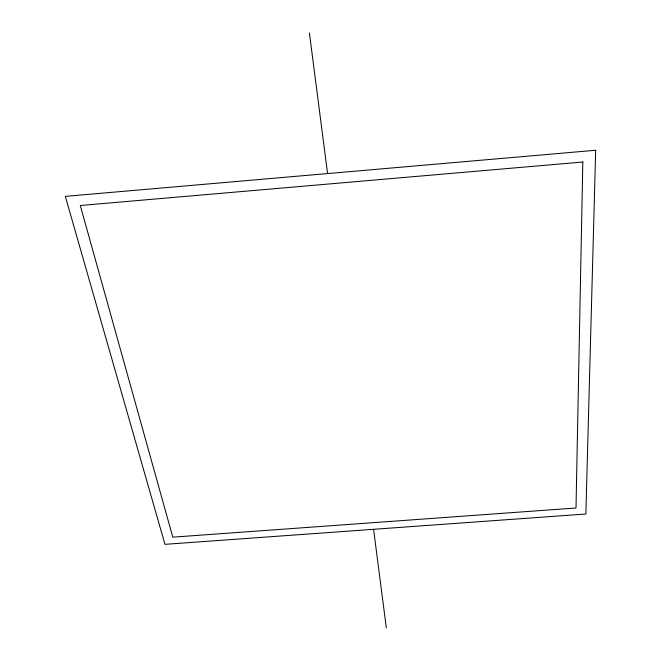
<?xml version="1.0" encoding="UTF-8"?>
<svg xmlns="http://www.w3.org/2000/svg" width="661" height="661" viewBox="0 0 661 661"><rect width="100%" height="100%" fill="white"/><g stroke="black" fill="none" stroke-linecap="round" stroke-linejoin="round"><path stroke-width="0.99" d="M309.414 33.05L327.575 173.57M373.572 529.312L386.33 627.95M582.82 162.011L576.004 507.995L172.802 537.162L80.278 205.497L582.82 162.011M595.677 150.254L585.861 514.01L164.961 544.342L65.323 196.375L595.677 150.254"/></g></svg>
